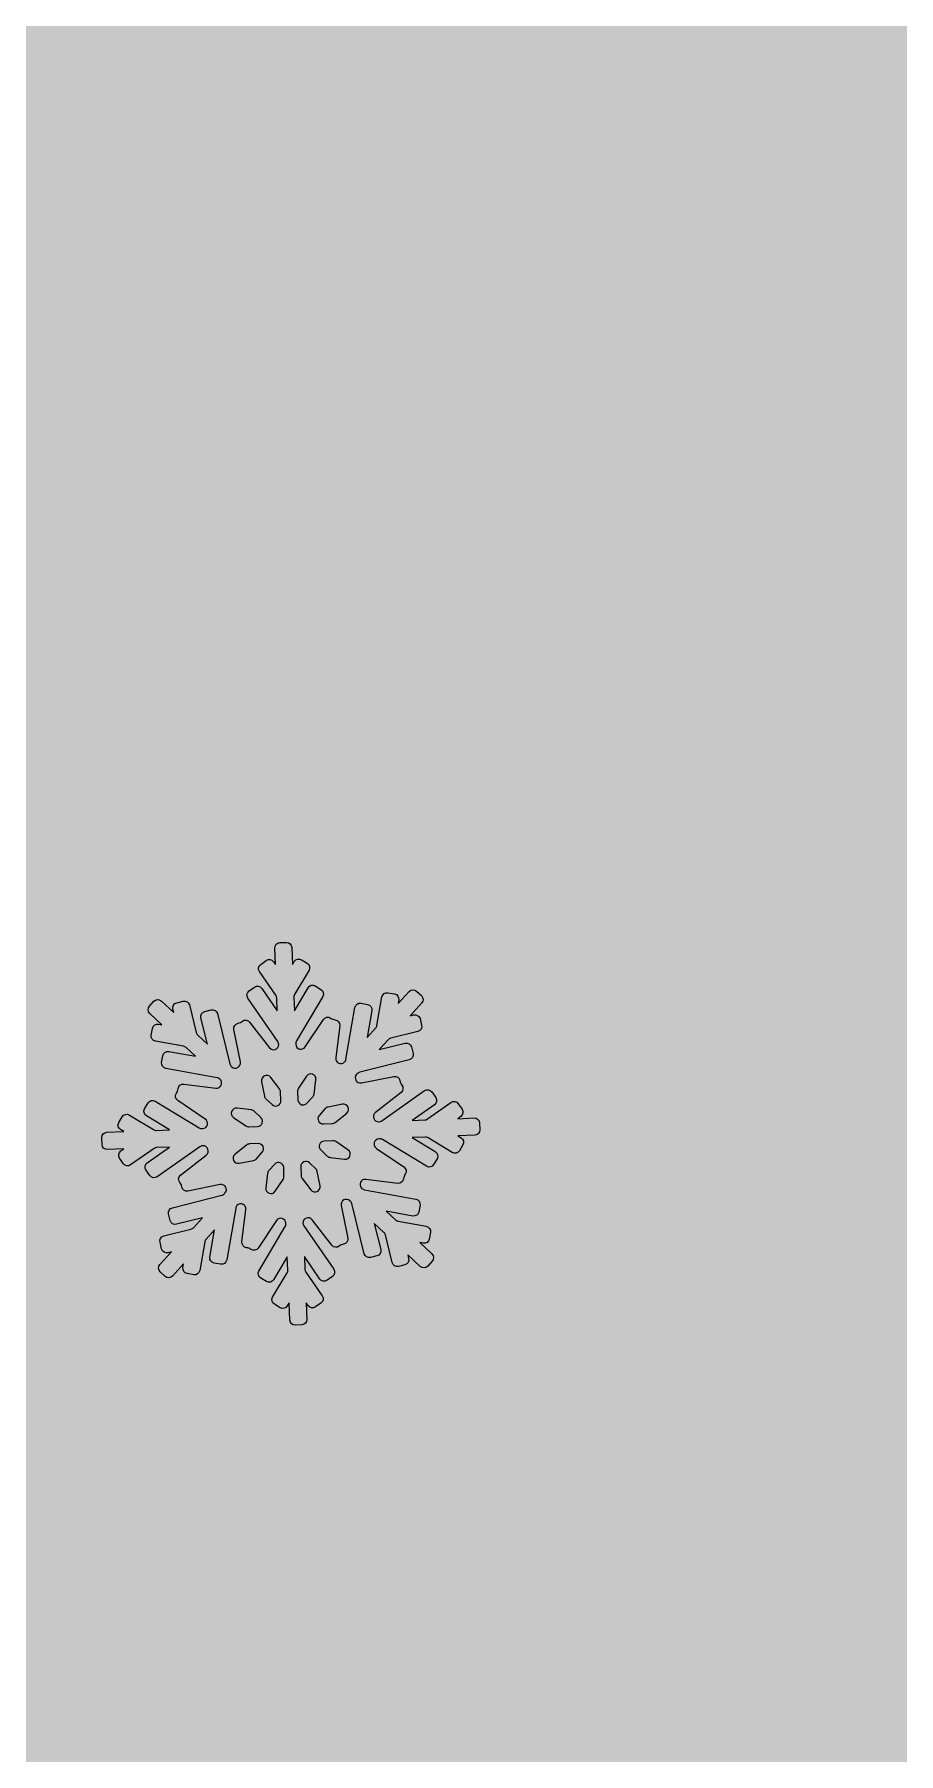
# Model space of a CAD drawing. Header units: millimetres. Extents: x 6 to 192, y -123 to -19.
# Drawn here: x 135.69 to 144.22, y -53.76 to -36.79 of the extents above; entities that cross this region are included whole.
import ezdxf

# ---------------------------------------------------------------- set-up
doc = ezdxf.new("R2010")
doc.units = ezdxf.units.MM
doc.header["$MEASUREMENT"] = 0
doc.layers.add('engraving', color=7, linetype='Continuous')
doc.layers.add('Layer 1', color=7, linetype='Continuous')

msp = doc.modelspace()

# ---------------------------------------------------------------- hatches: boundary and pattern name
at = {"layer": 'Layer 1'}
h = msp.add_hatch(color=2, dxfattribs=at)
h.dxf.hatch_style = 2
edge = h.paths.add_edge_path()
edge.add_spline(control_points=[(177.812, -93.85), (176.467, -94.657), (175.24, -95.279), (174.131, -95.716), (173.022, -96.154), (171.927, -96.439), (170.853, -96.573), (169.777, -96.709), (168.668, -96.691), (167.525, -96.523), (166.382, -96.356), (165.071, -96.069), (163.592, -95.665), (166.349, -92.372), (168.685, -88.49), (170.601, -84.018), (172.518, -79.547), (173.475, -74.992), (173.475, -70.352), (173.475, -65.108), (172.483, -60.184), (170.5, -55.578), (168.516, -50.974), (165.811, -46.956), (162.382, -43.527), (158.953, -40.098), (154.935, -37.393), (150.331, -35.409), (148.214, -34.498), (146.029, -33.798), (143.778, -33.306), (143.229, -31.368), (141.514, -29.909), (139.444, -29.751), (140.949, -28.636), (141.929, -26.852), (141.929, -24.835), (141.929, -21.455), (139.189, -18.715), (135.808, -18.715), (132.428, -18.715), (129.688, -21.455), (129.688, -24.835), (129.688, -26.852), (130.667, -28.636), (132.172, -29.751), (130.144, -29.906), (128.457, -31.31), (127.874, -33.19), (125.431, -33.686), (123.067, -34.425), (120.782, -35.409), (116.177, -37.393), (112.159, -40.098), (108.731, -43.527), (105.302, -46.956), (102.595, -50.974), (100.612, -55.578), (98.628, -60.184), (97.637, -65.108), (97.637, -70.352), (97.637, -75.395), (98.527, -80.102), (100.31, -84.472), (102.09, -88.843), (104.596, -92.74), (107.823, -96.17), (106.209, -97.516), (104.747, -98.809), (103.436, -100.053), (102.125, -101.298), (100.998, -102.39), (100.058, -103.33), (99.115, -104.272), (98.174, -105.347), (97.234, -106.557), (97.234, -106.557), (116.799, -116.844), (116.799, -116.844), (116.865, -116.844), (117.605, -116.322), (119.017, -115.28), (120.429, -114.237), (122.108, -113.095), (124.059, -111.851), (126.009, -110.607), (128.026, -109.464), (130.111, -108.423), (132.193, -107.38), (134.009, -106.86), (135.556, -106.86), (136.699, -106.86), (137.876, -107.044), (139.086, -107.414), (140.296, -107.783), (141.523, -108.237), (142.767, -108.776), (144.01, -109.313), (145.271, -109.901), (146.548, -110.541), (147.825, -111.178), (149.104, -111.767), (150.381, -112.306), (152.196, -113.112), (154.045, -113.884), (155.927, -114.625), (157.81, -115.364), (159.725, -115.986), (161.676, -116.491), (163.626, -116.995), (165.625, -117.331), (167.677, -117.499), (169.727, -117.666), (171.827, -117.583), (173.979, -117.247), (176.869, -116.776), (179.426, -116.07), (181.644, -115.129), (183.863, -114.187), (185.744, -113.247), (187.292, -112.306), (189.039, -111.162), (190.585, -109.951), (191.93, -108.674), (191.93, -108.674), (177.812, -93.85), (177.812, -93.85)], knot_values=[0, 0, 0, 0, 1, 1, 1, 2, 2, 2, 3, 3, 3, 4, 4, 4, 5, 5, 5, 6, 6, 6, 7, 7, 7, 8, 8, 8, 9, 9, 9, 10, 10, 10, 11, 11, 11, 12, 12, 12, 13, 13, 13, 14, 14, 14, 15, 15, 15, 16, 16, 16, 17, 17, 17, 18, 18, 18, 19, 19, 19, 20, 20, 20, 21, 21, 21, 22, 22, 22, 23, 23, 23, 24, 24, 24, 25, 25, 25, 26, 26, 26, 27, 27, 27, 28, 28, 28, 29, 29, 29, 30, 30, 30, 31, 31, 31, 32, 32, 32, 33, 33, 33, 34, 34, 34, 35, 35, 35, 36, 36, 36, 37, 37, 37, 38, 38, 38, 39, 39, 39, 40, 40, 40, 41, 41, 41, 42, 42, 42, 42], degree=3, periodic=1)
edge = h.paths.add_edge_path()
edge.add_spline(control_points=[(132.001, -24.835), (132.001, -22.736), (133.709, -21.028), (135.808, -21.028), (137.908, -21.028), (139.616, -22.736), (139.616, -24.835), (139.616, -26.935), (137.908, -28.643), (135.808, -28.643), (133.709, -28.643), (132.001, -26.935), (132.001, -24.835)], knot_values=[0, 0, 0, 0, 1, 1, 1, 2, 2, 2, 3, 3, 3, 4, 4, 4, 4], degree=3, periodic=1)
edge = h.paths.add_edge_path()
edge.add_spline(control_points=[(150.532, -76.504), (149.691, -78.455), (148.566, -80.152), (147.154, -81.597), (145.742, -83.044), (144.061, -84.186), (142.111, -85.026), (140.16, -85.867), (138.078, -86.286), (135.859, -86.286), (133.64, -86.286), (131.556, -85.867), (129.607, -85.026), (127.655, -84.186), (125.958, -83.044), (124.513, -81.597), (123.067, -80.152), (121.924, -78.455), (121.085, -76.504), (120.243, -74.555), (119.824, -72.47), (119.824, -70.252), (119.824, -68.033), (120.243, -65.95), (121.085, -63.999), (121.924, -62.05), (123.067, -60.369), (124.513, -58.957), (125.958, -57.545), (127.655, -56.42), (129.607, -55.578), (131.556, -54.738), (133.64, -54.318), (135.859, -54.318), (138.078, -54.318), (140.16, -54.738), (142.111, -55.578), (144.061, -56.42), (145.742, -57.545), (147.154, -58.957), (148.566, -60.369), (149.691, -62.05), (150.532, -63.999), (151.372, -65.95), (151.793, -68.033), (151.793, -70.252), (151.793, -72.47), (151.372, -74.555), (150.532, -76.504)], knot_values=[0, 0, 0, 0, 1, 1, 1, 2, 2, 2, 3, 3, 3, 4, 4, 4, 5, 5, 5, 6, 6, 6, 7, 7, 7, 8, 8, 8, 9, 9, 9, 10, 10, 10, 11, 11, 11, 12, 12, 12, 13, 13, 13, 14, 14, 14, 15, 15, 15, 16, 16, 16, 16], degree=3, periodic=1)

# ---------------------------------------------------------------- linework, layer by layer
at = {"layer": 'engraving', "lineweight": 0}
for points, knots in [([(140.086, -47.536), (140.085, -47.507), (140.061, -47.485), (140.033, -47.486), (140.033, -47.486), (139.87, -47.493), (139.87, -47.493), (139.87, -47.493), (139.9, -47.471), (139.9, -47.471), (139.923, -47.455), (139.928, -47.424), (139.912, -47.4), (139.912, -47.4), (139.874, -47.346), (139.874, -47.346), (139.858, -47.322), (139.826, -47.316), (139.803, -47.333), (139.803, -47.333), (139.571, -47.496), (139.571, -47.496), (139.563, -47.502), (139.554, -47.505), (139.544, -47.505), (139.544, -47.505), (139.419, -47.51), (139.419, -47.51), (139.419, -47.51), (139.639, -47.355), (139.639, -47.355), (139.662, -47.339), (139.668, -47.307), (139.652, -47.284), (139.652, -47.284), (139.614, -47.229), (139.614, -47.229), (139.597, -47.206), (139.565, -47.2), (139.542, -47.216), (139.542, -47.216), (139.121, -47.514), (139.121, -47.514), (139.113, -47.519), (139.103, -47.523), (139.094, -47.523), (139.094, -47.523), (139.091, -47.523), (139.091, -47.523), (139.041, -47.525), (139.018, -47.462), (139.057, -47.432), (139.057, -47.432), (139.31, -47.233), (139.31, -47.233), (139.332, -47.215), (139.336, -47.183), (139.319, -47.161), (139.319, -47.161), (139.311, -47.151), (139.311, -47.151), (139.306, -47.144), (139.302, -47.137), (139.301, -47.129), (139.301, -47.129), (139.298, -47.116), (139.298, -47.116), (139.293, -47.089), (139.266, -47.07), (139.238, -47.076), (139.238, -47.076), (138.919, -47.14), (138.919, -47.14), (138.871, -47.149), (138.838, -47.091), (138.871, -47.055), (138.871, -47.055), (138.877, -47.049), (138.877, -47.049), (138.884, -47.042), (138.892, -47.036), (138.902, -47.034), (138.902, -47.034), (139.391, -46.911), (139.391, -46.911), (139.418, -46.904), (139.435, -46.877), (139.428, -46.849), (139.428, -46.849), (139.412, -46.784), (139.412, -46.784), (139.405, -46.757), (139.377, -46.74), (139.35, -46.747), (139.35, -46.747), (139.094, -46.811), (139.094, -46.811), (139.094, -46.811), (139.182, -46.714), (139.182, -46.714), (139.189, -46.707), (139.198, -46.702), (139.208, -46.699), (139.208, -46.699), (139.475, -46.632), (139.475, -46.632), (139.503, -46.625), (139.52, -46.597), (139.513, -46.57), (139.513, -46.57), (139.497, -46.505), (139.497, -46.505), (139.49, -46.477), (139.462, -46.461), (139.434, -46.467), (139.434, -46.467), (139.399, -46.476), (139.399, -46.476), (139.399, -46.476), (139.514, -46.35), (139.514, -46.35), (139.533, -46.33), (139.532, -46.298), (139.511, -46.278), (139.511, -46.278), (139.463, -46.233), (139.463, -46.233), (139.442, -46.214), (139.409, -46.215), (139.39, -46.236), (139.39, -46.236), (139.28, -46.356), (139.28, -46.356), (139.28, -46.356), (139.287, -46.32), (139.287, -46.32), (139.291, -46.292), (139.273, -46.266), (139.245, -46.261), (139.245, -46.261), (139.18, -46.249), (139.18, -46.249), (139.152, -46.244), (139.126, -46.263), (139.121, -46.291), (139.121, -46.291), (139.072, -46.573), (139.072, -46.573), (139.07, -46.582), (139.065, -46.591), (139.059, -46.599), (139.059, -46.599), (138.975, -46.691), (138.975, -46.691), (138.975, -46.691), (139.021, -46.424), (139.021, -46.424), (139.026, -46.396), (139.008, -46.37), (138.98, -46.365), (138.98, -46.365), (138.915, -46.353), (138.915, -46.353), (138.887, -46.348), (138.86, -46.367), (138.855, -46.395), (138.855, -46.395), (138.766, -46.907), (138.766, -46.907), (138.764, -46.917), (138.76, -46.926), (138.753, -46.933), (138.753, -46.933), (138.753, -46.933), (138.753, -46.933), (138.72, -46.97), (138.659, -46.942), (138.665, -46.893), (138.665, -46.893), (138.704, -46.573), (138.704, -46.573), (138.707, -46.545), (138.687, -46.52), (138.659, -46.516), (138.659, -46.516), (138.647, -46.515), (138.647, -46.515), (138.639, -46.514), (138.631, -46.511), (138.625, -46.506), (138.625, -46.506), (138.614, -46.499), (138.614, -46.499), (138.591, -46.483), (138.559, -46.49), (138.543, -46.513), (138.543, -46.513), (138.364, -46.784), (138.364, -46.784), (138.337, -46.826), (138.272, -46.808), (138.27, -46.758), (138.27, -46.758), (138.27, -46.752), (138.27, -46.752), (138.269, -46.742), (138.272, -46.733), (138.277, -46.724), (138.277, -46.724), (138.536, -46.287), (138.536, -46.287), (138.551, -46.262), (138.543, -46.231), (138.519, -46.217), (138.519, -46.217), (138.462, -46.182), (138.462, -46.182), (138.438, -46.167), (138.406, -46.175), (138.392, -46.2), (138.392, -46.2), (138.257, -46.427), (138.257, -46.427), (138.257, -46.427), (138.251, -46.296), (138.251, -46.296), (138.251, -46.287), (138.253, -46.277), (138.258, -46.268), (138.258, -46.268), (138.401, -46.028), (138.401, -46.028), (138.415, -46.004), (138.407, -45.973), (138.383, -45.958), (138.383, -45.958), (138.327, -45.924), (138.327, -45.924), (138.302, -45.909), (138.271, -45.917), (138.256, -45.941), (138.256, -45.941), (138.238, -45.972), (138.238, -45.972), (138.238, -45.972), (138.231, -45.802), (138.231, -45.802), (138.23, -45.773), (138.206, -45.751), (138.178, -45.752), (138.178, -45.752), (138.112, -45.755), (138.112, -45.755), (138.084, -45.756), (138.062, -45.78), (138.063, -45.808), (138.063, -45.808), (138.07, -45.972), (138.07, -45.972), (138.07, -45.972), (138.05, -45.943), (138.05, -45.943), (138.033, -45.92), (138.001, -45.914), (137.978, -45.931), (137.978, -45.931), (137.924, -45.969), (137.924, -45.969), (137.901, -45.985), (137.895, -46.017), (137.911, -46.04), (137.911, -46.04), (138.074, -46.275), (138.074, -46.275), (138.079, -46.283), (138.083, -46.293), (138.083, -46.302), (138.083, -46.302), (138.088, -46.428), (138.088, -46.428), (138.088, -46.428), (137.935, -46.207), (137.935, -46.207), (137.919, -46.183), (137.887, -46.178), (137.864, -46.194), (137.864, -46.194), (137.809, -46.232), (137.809, -46.232), (137.787, -46.249), (137.781, -46.28), (137.797, -46.303), (137.797, -46.303), (138.092, -46.731), (138.092, -46.731), (138.098, -46.739), (138.101, -46.748), (138.101, -46.758), (138.101, -46.758), (138.102, -46.759), (138.102, -46.759), (138.104, -46.809), (138.04, -46.832), (138.01, -46.792), (138.01, -46.792), (137.815, -46.54), (137.815, -46.54), (137.798, -46.517), (137.765, -46.513), (137.743, -46.531), (137.743, -46.531), (137.733, -46.538), (137.733, -46.538), (137.727, -46.543), (137.72, -46.547), (137.712, -46.548), (137.712, -46.548), (137.7, -46.551), (137.7, -46.551), (137.672, -46.556), (137.654, -46.583), (137.659, -46.611), (137.659, -46.611), (137.723, -46.933), (137.723, -46.933), (137.732, -46.981), (137.674, -47.014), (137.638, -46.98), (137.638, -46.98), (137.634, -46.977), (137.634, -46.977), (137.627, -46.97), (137.622, -46.962), (137.62, -46.952), (137.62, -46.952), (137.497, -46.456), (137.497, -46.456), (137.49, -46.429), (137.462, -46.412), (137.435, -46.419), (137.435, -46.419), (137.371, -46.435), (137.371, -46.435), (137.344, -46.442), (137.327, -46.469), (137.334, -46.497), (137.334, -46.497), (137.398, -46.756), (137.398, -46.756), (137.398, -46.756), (137.303, -46.667), (137.303, -46.667), (137.296, -46.66), (137.291, -46.652), (137.288, -46.642), (137.288, -46.642), (137.221, -46.37), (137.221, -46.37), (137.214, -46.342), (137.186, -46.326), (137.159, -46.333), (137.159, -46.333), (137.095, -46.349), (137.095, -46.349), (137.067, -46.355), (137.051, -46.383), (137.058, -46.411), (137.058, -46.411), (137.066, -46.446), (137.066, -46.446), (137.066, -46.446), (136.943, -46.331), (136.943, -46.331), (136.922, -46.311), (136.889, -46.313), (136.87, -46.334), (136.87, -46.334), (136.826, -46.383), (136.826, -46.383), (136.807, -46.403), (136.808, -46.435), (136.828, -46.455), (136.828, -46.455), (136.949, -46.567), (136.949, -46.567), (136.949, -46.567), (136.914, -46.561), (136.914, -46.561), (136.886, -46.556), (136.859, -46.574), (136.854, -46.602), (136.854, -46.602), (136.842, -46.668), (136.842, -46.668), (136.838, -46.696), (136.856, -46.723), (136.884, -46.728), (136.884, -46.728), (137.162, -46.778), (137.162, -46.778), (137.172, -46.78), (137.181, -46.784), (137.188, -46.791), (137.188, -46.791), (137.28, -46.877), (137.28, -46.877), (137.28, -46.877), (137.017, -46.83), (137.017, -46.83), (136.989, -46.825), (136.962, -46.843), (136.957, -46.871), (136.957, -46.871), (136.946, -46.937), (136.946, -46.937), (136.941, -46.965), (136.96, -46.991), (136.987, -46.996), (136.987, -46.996), (137.494, -47.088), (137.494, -47.088), (137.503, -47.09), (137.512, -47.094), (137.52, -47.101), (137.52, -47.101), (137.522, -47.103), (137.522, -47.103), (137.558, -47.137), (137.53, -47.198), (137.481, -47.191), (137.481, -47.191), (137.165, -47.151), (137.165, -47.151), (137.137, -47.148), (137.111, -47.168), (137.108, -47.196), (137.108, -47.196), (137.106, -47.209), (137.106, -47.209), (137.105, -47.217), (137.102, -47.224), (137.098, -47.231), (137.098, -47.231), (137.091, -47.242), (137.091, -47.242), (137.075, -47.265), (137.082, -47.297), (137.105, -47.313), (137.105, -47.313), (137.377, -47.497), (137.377, -47.497), (137.418, -47.525), (137.399, -47.589), (137.35, -47.591), (137.35, -47.591), (137.343, -47.591), (137.343, -47.591), (137.333, -47.591), (137.323, -47.589), (137.315, -47.583), (137.315, -47.583), (136.883, -47.32), (136.883, -47.32), (136.858, -47.305), (136.826, -47.313), (136.812, -47.338), (136.812, -47.338), (136.778, -47.395), (136.778, -47.395), (136.764, -47.419), (136.771, -47.45), (136.795, -47.465), (136.795, -47.465), (137.022, -47.603), (137.022, -47.603), (137.022, -47.603), (136.893, -47.608), (136.893, -47.608), (136.883, -47.609), (136.873, -47.606), (136.864, -47.601), (136.864, -47.601), (136.628, -47.457), (136.628, -47.457), (136.603, -47.442), (136.571, -47.45), (136.557, -47.474), (136.557, -47.474), (136.523, -47.531), (136.523, -47.531), (136.509, -47.556), (136.516, -47.587), (136.54, -47.601), (136.54, -47.601), (136.572, -47.621), (136.572, -47.621), (136.572, -47.621), (136.404, -47.627), (136.404, -47.627), (136.375, -47.628), (136.353, -47.652), (136.354, -47.681), (136.354, -47.681), (136.357, -47.747), (136.357, -47.747), (136.358, -47.776), (136.382, -47.798), (136.41, -47.797), (136.41, -47.797), (136.573, -47.79), (136.573, -47.79), (136.573, -47.79), (136.543, -47.812), (136.543, -47.812), (136.52, -47.828), (136.515, -47.86), (136.531, -47.883), (136.531, -47.883), (136.569, -47.938), (136.569, -47.938), (136.585, -47.961), (136.617, -47.967), (136.64, -47.95), (136.64, -47.95), (136.871, -47.787), (136.871, -47.787), (136.88, -47.781), (136.889, -47.778), (136.899, -47.778), (136.899, -47.778), (137.024, -47.773), (137.024, -47.773), (137.024, -47.773), (136.804, -47.928), (136.804, -47.928), (136.781, -47.944), (136.775, -47.976), (136.791, -47.999), (136.791, -47.999), (136.829, -48.054), (136.829, -48.054), (136.845, -48.078), (136.878, -48.083), (136.901, -48.067), (136.901, -48.067), (137.322, -47.77), (137.322, -47.77), (137.33, -47.764), (137.34, -47.761), (137.349, -47.76), (137.349, -47.76), (137.352, -47.76), (137.352, -47.76), (137.401, -47.758), (137.425, -47.821), (137.386, -47.852), (137.386, -47.852), (137.133, -48.05), (137.133, -48.05), (137.111, -48.068), (137.107, -48.1), (137.124, -48.122), (137.124, -48.122), (137.132, -48.132), (137.132, -48.132), (137.137, -48.139), (137.14, -48.146), (137.142, -48.154), (137.142, -48.154), (137.145, -48.167), (137.145, -48.167), (137.15, -48.195), (137.177, -48.213), (137.205, -48.207), (137.205, -48.207), (137.524, -48.144), (137.524, -48.144), (137.572, -48.134), (137.605, -48.192), (137.571, -48.228), (137.571, -48.228), (137.566, -48.234), (137.566, -48.234), (137.559, -48.242), (137.551, -48.247), (137.541, -48.249), (137.541, -48.249), (137.052, -48.372), (137.052, -48.372), (137.025, -48.379), (137.008, -48.407), (137.015, -48.434), (137.015, -48.434), (137.031, -48.499), (137.031, -48.499), (137.038, -48.527), (137.065, -48.543), (137.093, -48.536), (137.093, -48.536), (137.349, -48.472), (137.349, -48.472), (137.349, -48.472), (137.261, -48.569), (137.261, -48.569), (137.254, -48.576), (137.245, -48.582), (137.235, -48.584), (137.235, -48.584), (136.967, -48.651), (136.967, -48.651), (136.94, -48.658), (136.923, -48.686), (136.93, -48.713), (136.93, -48.713), (136.946, -48.778), (136.946, -48.778), (136.953, -48.806), (136.981, -48.823), (137.009, -48.816), (137.009, -48.816), (137.044, -48.807), (137.044, -48.807), (137.044, -48.807), (136.929, -48.933), (136.929, -48.933), (136.91, -48.953), (136.911, -48.985), (136.932, -49.005), (136.932, -49.005), (136.98, -49.05), (136.98, -49.05), (137.001, -49.07), (137.034, -49.068), (137.053, -49.047), (137.053, -49.047), (137.163, -48.927), (137.163, -48.927), (137.163, -48.927), (137.156, -48.963), (137.156, -48.963), (137.152, -48.991), (137.17, -49.017), (137.198, -49.022), (137.198, -49.022), (137.263, -49.034), (137.263, -49.034), (137.291, -49.039), (137.317, -49.02), (137.322, -48.992), (137.322, -48.992), (137.371, -48.71), (137.371, -48.71), (137.373, -48.701), (137.377, -48.692), (137.384, -48.684), (137.384, -48.684), (137.468, -48.592), (137.468, -48.592), (137.468, -48.592), (137.422, -48.859), (137.422, -48.859), (137.417, -48.887), (137.435, -48.913), (137.463, -48.918), (137.463, -48.918), (137.528, -48.93), (137.528, -48.93), (137.556, -48.935), (137.583, -48.916), (137.588, -48.888), (137.588, -48.888), (137.677, -48.376), (137.677, -48.376), (137.678, -48.366), (137.683, -48.357), (137.689, -48.35), (137.689, -48.35), (137.689, -48.35), (137.689, -48.35), (137.723, -48.313), (137.784, -48.341), (137.778, -48.391), (137.778, -48.391), (137.739, -48.71), (137.739, -48.71), (137.736, -48.738), (137.756, -48.763), (137.784, -48.767), (137.784, -48.767), (137.796, -48.769), (137.796, -48.769), (137.804, -48.77), (137.812, -48.772), (137.818, -48.777), (137.818, -48.777), (137.829, -48.784), (137.829, -48.784), (137.852, -48.8), (137.884, -48.794), (137.9, -48.77), (137.9, -48.77), (138.079, -48.499), (138.079, -48.499), (138.106, -48.457), (138.171, -48.475), (138.173, -48.525), (138.173, -48.525), (138.173, -48.531), (138.173, -48.531), (138.174, -48.541), (138.171, -48.551), (138.166, -48.559), (138.166, -48.559), (137.907, -48.997), (137.907, -48.997), (137.892, -49.021), (137.9, -49.052), (137.924, -49.067), (137.924, -49.067), (137.981, -49.101), (137.981, -49.101), (138.005, -49.116), (138.037, -49.108), (138.051, -49.083), (138.051, -49.083), (138.186, -48.856), (138.186, -48.856), (138.186, -48.856), (138.192, -48.987), (138.192, -48.987), (138.192, -48.997), (138.19, -49.006), (138.185, -49.015), (138.185, -49.015), (138.042, -49.255), (138.042, -49.255), (138.028, -49.279), (138.036, -49.31), (138.06, -49.325), (138.06, -49.325), (138.116, -49.359), (138.116, -49.359), (138.141, -49.374), (138.172, -49.366), (138.187, -49.342), (138.187, -49.342), (138.205, -49.312), (138.205, -49.312), (138.205, -49.312), (138.212, -49.481), (138.212, -49.481), (138.213, -49.51), (138.237, -49.532), (138.265, -49.531), (138.265, -49.531), (138.331, -49.528), (138.331, -49.528), (138.359, -49.527), (138.381, -49.503), (138.38, -49.475), (138.38, -49.475), (138.373, -49.311), (138.373, -49.311), (138.373, -49.311), (138.393, -49.34), (138.393, -49.34), (138.409, -49.363), (138.442, -49.369), (138.465, -49.352), (138.465, -49.352), (138.519, -49.314), (138.519, -49.314), (138.542, -49.298), (138.548, -49.266), (138.532, -49.243), (138.532, -49.243), (138.369, -49.008), (138.369, -49.008), (138.363, -49), (138.36, -48.991), (138.36, -48.981), (138.36, -48.981), (138.355, -48.855), (138.355, -48.855), (138.355, -48.855), (138.508, -49.076), (138.508, -49.076), (138.524, -49.1), (138.556, -49.105), (138.579, -49.089), (138.579, -49.089), (138.633, -49.051), (138.633, -49.051), (138.656, -49.035), (138.662, -49.003), (138.646, -48.98), (138.646, -48.98), (138.351, -48.552), (138.351, -48.552), (138.345, -48.544), (138.342, -48.535), (138.341, -48.525), (138.341, -48.525), (138.341, -48.524), (138.341, -48.524), (138.339, -48.474), (138.403, -48.451), (138.433, -48.491), (138.433, -48.491), (138.628, -48.743), (138.628, -48.743), (138.645, -48.766), (138.678, -48.77), (138.7, -48.752), (138.7, -48.752), (138.71, -48.745), (138.71, -48.745), (138.716, -48.74), (138.723, -48.736), (138.731, -48.735), (138.731, -48.735), (138.743, -48.732), (138.743, -48.732), (138.771, -48.727), (138.789, -48.7), (138.783, -48.672), (138.783, -48.672), (138.72, -48.35), (138.72, -48.35), (138.71, -48.302), (138.769, -48.269), (138.805, -48.303), (138.805, -48.303), (138.809, -48.306), (138.809, -48.306), (138.816, -48.313), (138.821, -48.321), (138.823, -48.331), (138.823, -48.331), (138.946, -48.827), (138.946, -48.827), (138.953, -48.854), (138.981, -48.871), (139.008, -48.864), (139.008, -48.864), (139.072, -48.848), (139.072, -48.848), (139.099, -48.841), (139.116, -48.814), (139.109, -48.786), (139.109, -48.786), (139.045, -48.527), (139.045, -48.527), (139.045, -48.527), (139.14, -48.616), (139.14, -48.616), (139.147, -48.623), (139.152, -48.631), (139.155, -48.641), (139.155, -48.641), (139.222, -48.913), (139.222, -48.913), (139.229, -48.941), (139.257, -48.957), (139.284, -48.951), (139.284, -48.951), (139.348, -48.935), (139.348, -48.935), (139.376, -48.928), (139.392, -48.9), (139.385, -48.872), (139.385, -48.872), (139.377, -48.837), (139.377, -48.837), (139.377, -48.837), (139.5, -48.952), (139.5, -48.952), (139.521, -48.972), (139.553, -48.971), (139.573, -48.95), (139.573, -48.95), (139.617, -48.901), (139.617, -48.901), (139.636, -48.88), (139.635, -48.848), (139.615, -48.829), (139.615, -48.829), (139.494, -48.716), (139.494, -48.716), (139.494, -48.716), (139.529, -48.722), (139.529, -48.722), (139.557, -48.727), (139.584, -48.709), (139.589, -48.681), (139.589, -48.681), (139.6, -48.615), (139.6, -48.615), (139.605, -48.587), (139.587, -48.56), (139.559, -48.555), (139.559, -48.555), (139.281, -48.505), (139.281, -48.505), (139.271, -48.503), (139.262, -48.499), (139.255, -48.492), (139.255, -48.492), (139.163, -48.406), (139.163, -48.406), (139.163, -48.406), (139.426, -48.454), (139.426, -48.454), (139.454, -48.459), (139.481, -48.44), (139.486, -48.412), (139.486, -48.412), (139.497, -48.346), (139.497, -48.346), (139.502, -48.318), (139.483, -48.292), (139.456, -48.287), (139.456, -48.287), (138.949, -48.195), (138.949, -48.195), (138.939, -48.193), (138.93, -48.189), (138.923, -48.182), (138.923, -48.182), (138.921, -48.18), (138.921, -48.18), (138.885, -48.146), (138.913, -48.085), (138.962, -48.092), (138.962, -48.092), (139.278, -48.132), (139.278, -48.132), (139.306, -48.135), (139.332, -48.115), (139.335, -48.087), (139.335, -48.087), (139.337, -48.074), (139.337, -48.074), (139.338, -48.066), (139.341, -48.059), (139.345, -48.052), (139.345, -48.052), (139.352, -48.041), (139.352, -48.041), (139.368, -48.018), (139.361, -47.986), (139.338, -47.97), (139.338, -47.97), (139.066, -47.786), (139.066, -47.786), (139.025, -47.758), (139.044, -47.694), (139.093, -47.693), (139.093, -47.693), (139.099, -47.692), (139.099, -47.692), (139.11, -47.692), (139.12, -47.695), (139.128, -47.7), (139.128, -47.7), (139.56, -47.963), (139.56, -47.963), (139.585, -47.978), (139.616, -47.97), (139.631, -47.945), (139.631, -47.945), (139.665, -47.888), (139.665, -47.888), (139.679, -47.864), (139.672, -47.833), (139.648, -47.818), (139.648, -47.818), (139.42, -47.68), (139.42, -47.68), (139.42, -47.68), (139.55, -47.675), (139.55, -47.675), (139.56, -47.674), (139.57, -47.677), (139.579, -47.682), (139.579, -47.682), (139.815, -47.827), (139.815, -47.827), (139.84, -47.841), (139.872, -47.833), (139.886, -47.809), (139.886, -47.809), (139.92, -47.752), (139.92, -47.752), (139.934, -47.727), (139.927, -47.696), (139.903, -47.682), (139.903, -47.682), (139.871, -47.662), (139.871, -47.662), (139.871, -47.662), (140.039, -47.656), (140.039, -47.656), (140.068, -47.655), (140.09, -47.631), (140.089, -47.603), (140.089, -47.603), (140.086, -47.536), (140.086, -47.536)], [0, 0, 0, 0, 1, 1, 1, 2, 2, 2, 3, 3, 3, 4, 4, 4, 5, 5, 5, 6, 6, 6, 7, 7, 7, 8, 8, 8, 9, 9, 9, 10, 10, 10, 11, 11, 11, 12, 12, 12, 13, 13, 13, 14, 14, 14, 15, 15, 15, 16, 16, 16, 17, 17, 17, 18, 18, 18, 19, 19, 19, 20, 20, 20, 21, 21, 21, 22, 22, 22, 23, 23, 23, 24, 24, 24, 25, 25, 25, 26, 26, 26, 27, 27, 27, 28, 28, 28, 29, 29, 29, 30, 30, 30, 31, 31, 31, 32, 32, 32, 33, 33, 33, 34, 34, 34, 35, 35, 35, 36, 36, 36, 37, 37, 37, 38, 38, 38, 39, 39, 39, 40, 40, 40, 41, 41, 41, 42, 42, 42, 43, 43, 43, 44, 44, 44, 45, 45, 45, 46, 46, 46, 47, 47, 47, 48, 48, 48, 49, 49, 49, 50, 50, 50, 51, 51, 51, 52, 52, 52, 53, 53, 53, 54, 54, 54, 55, 55, 55, 56, 56, 56, 57, 57, 57, 58, 58, 58, 59, 59, 59, 60, 60, 60, 61, 61, 61, 62, 62, 62, 63, 63, 63, 64, 64, 64, 65, 65, 65, 66, 66, 66, 67, 67, 67, 68, 68, 68, 69, 69, 69, 70, 70, 70, 71, 71, 71, 72, 72, 72, 73, 73, 73, 74, 74, 74, 75, 75, 75, 76, 76, 76, 77, 77, 77, 78, 78, 78, 79, 79, 79, 80, 80, 80, 81, 81, 81, 82, 82, 82, 83, 83, 83, 84, 84, 84, 85, 85, 85, 86, 86, 86, 87, 87, 87, 88, 88, 88, 89, 89, 89, 90, 90, 90, 91, 91, 91, 92, 92, 92, 93, 93, 93, 94, 94, 94, 95, 95, 95, 96, 96, 96, 97, 97, 97, 98, 98, 98, 99, 99, 99, 100, 100, 100, 101, 101, 101, 102, 102, 102, 103, 103, 103, 104, 104, 104, 105, 105, 105, 106, 106, 106, 107, 107, 107, 108, 108, 108, 109, 109, 109, 110, 110, 110, 111, 111, 111, 112, 112, 112, 113, 113, 113, 114, 114, 114, 115, 115, 115, 116, 116, 116, 117, 117, 117, 118, 118, 118, 119, 119, 119, 120, 120, 120, 121, 121, 121, 122, 122, 122, 123, 123, 123, 124, 124, 124, 125, 125, 125, 126, 126, 126, 127, 127, 127, 128, 128, 128, 129, 129, 129, 130, 130, 130, 131, 131, 131, 132, 132, 132, 133, 133, 133, 134, 134, 134, 135, 135, 135, 136, 136, 136, 137, 137, 137, 138, 138, 138, 139, 139, 139, 140, 140, 140, 141, 141, 141, 142, 142, 142, 143, 143, 143, 144, 144, 144, 145, 145, 145, 146, 146, 146, 147, 147, 147, 148, 148, 148, 149, 149, 149, 150, 150, 150, 151, 151, 151, 152, 152, 152, 153, 153, 153, 154, 154, 154, 155, 155, 155, 156, 156, 156, 157, 157, 157, 158, 158, 158, 159, 159, 159, 160, 160, 160, 161, 161, 161, 162, 162, 162, 163, 163, 163, 164, 164, 164, 165, 165, 165, 166, 166, 166, 167, 167, 167, 168, 168, 168, 169, 169, 169, 170, 170, 170, 171, 171, 171, 172, 172, 172, 173, 173, 173, 174, 174, 174, 175, 175, 175, 176, 176, 176, 177, 177, 177, 178, 178, 178, 179, 179, 179, 180, 180, 180, 181, 181, 181, 182, 182, 182, 183, 183, 183, 184, 184, 184, 185, 185, 185, 186, 186, 186, 187, 187, 187, 188, 188, 188, 189, 189, 189, 190, 190, 190, 191, 191, 191, 192, 192, 192, 193, 193, 193, 194, 194, 194, 195, 195, 195, 196, 196, 196, 197, 197, 197, 198, 198, 198, 199, 199, 199, 200, 200, 200, 201, 201, 201, 202, 202, 202, 203, 203, 203, 204, 204, 204, 205, 205, 205, 206, 206, 206, 207, 207, 207, 208, 208, 208, 209, 209, 209, 210, 210, 210, 211, 211, 211, 212, 212, 212, 213, 213, 213, 214, 214, 214, 215, 215, 215, 216, 216, 216, 217, 217, 217, 218, 218, 218, 219, 219, 219, 220, 220, 220, 221, 221, 221, 222, 222, 222, 223, 223, 223, 224, 224, 224, 225, 225, 225, 226, 226, 226, 227, 227, 227, 228, 228, 228, 229, 229, 229, 230, 230, 230, 231, 231, 231, 232, 232, 232, 233, 233, 233, 234, 234, 234, 235, 235, 235, 236, 236, 236, 237, 237, 237, 238, 238, 238, 239, 239, 239, 240, 240, 240, 241, 241, 241, 242, 242, 242, 243, 243, 243, 244, 244, 244, 245, 245, 245, 246, 246, 246, 247, 247, 247, 248, 248, 248, 249, 249, 249, 250, 250, 250, 251, 251, 251, 252, 252, 252, 253, 253, 253, 254, 254, 254, 255, 255, 255, 256, 256, 256, 257, 257, 257, 258, 258, 258, 259, 259, 259, 260, 260, 260, 261, 261, 261, 262, 262, 262, 263, 263, 263, 264, 264, 264, 265, 265, 265, 266, 266, 266, 267, 267, 267, 268, 268, 268, 269, 269, 269, 270, 270, 270, 271, 271, 271, 272, 272, 272, 273, 273, 273, 274, 274, 274, 275, 275, 275, 276, 276, 276, 277, 277, 277, 278, 278, 278, 279, 279, 279, 280, 280, 280, 281, 281, 281, 282, 282, 282, 283, 283, 283, 284, 284, 284, 285, 285, 285, 286, 286, 286, 287, 287, 287, 288, 288, 288, 289, 289, 289, 290, 290, 290, 291, 291, 291, 292, 292, 292, 293, 293, 293, 294, 294, 294, 295, 295, 295, 296, 296, 296, 297, 297, 297, 298, 298, 298, 299, 299, 299, 300, 300, 300, 301, 301, 301, 302, 302, 302, 303, 303, 303, 304, 304, 304, 305, 305, 305, 306, 306, 306, 307, 307, 307, 308, 308, 308, 309, 309, 309, 310, 310, 310, 311, 311, 311, 312, 312, 312, 313, 313, 313, 314, 314, 314, 315, 315, 315, 316, 316, 316, 317, 317, 317, 318, 318, 318, 319, 319, 319, 320, 320, 320, 321, 321, 321, 322, 322, 322, 323, 323, 323, 324, 324, 324, 325, 325, 325, 326, 326, 326, 327, 327, 327, 328, 328, 328, 329, 329, 329, 330, 330, 330, 331, 331, 331, 332, 332, 332, 333, 333, 333, 334, 334, 334, 335, 335, 335, 336, 336, 336, 336]), ([(138.024, -47.087), (138.024, -47.087), (138.11, -47.199), (138.11, -47.199), (138.116, -47.207), (138.12, -47.217), (138.12, -47.228), (138.12, -47.228), (138.124, -47.315), (138.124, -47.315), (138.126, -47.36), (138.071, -47.386), (138.038, -47.354), (138.038, -47.354), (137.976, -47.296), (137.976, -47.296), (137.968, -47.289), (137.963, -47.279), (137.961, -47.269), (137.961, -47.269), (137.933, -47.128), (137.933, -47.128), (137.923, -47.075), (137.991, -47.044), (138.024, -47.087)], [0, 0, 0, 0, 1, 1, 1, 2, 2, 2, 3, 3, 3, 4, 4, 4, 5, 5, 5, 6, 6, 6, 7, 7, 7, 8, 8, 8, 8]), ([(138.292, -47.309), (138.292, -47.309), (138.289, -47.222), (138.289, -47.222), (138.288, -47.211), (138.291, -47.201), (138.297, -47.192), (138.297, -47.192), (138.375, -47.073), (138.375, -47.073), (138.405, -47.028), (138.475, -47.054), (138.469, -47.108), (138.469, -47.108), (138.452, -47.25), (138.452, -47.25), (138.45, -47.261), (138.446, -47.27), (138.439, -47.278), (138.439, -47.278), (138.381, -47.341), (138.381, -47.341), (138.35, -47.375), (138.294, -47.354), (138.292, -47.309)], [0, 0, 0, 0, 1, 1, 1, 2, 2, 2, 3, 3, 3, 4, 4, 4, 5, 5, 5, 6, 6, 6, 7, 7, 7, 8, 8, 8, 8]), ([(138.503, -47.458), (138.503, -47.458), (138.562, -47.394), (138.562, -47.394), (138.569, -47.386), (138.579, -47.38), (138.59, -47.378), (138.59, -47.378), (138.731, -47.35), (138.731, -47.35), (138.784, -47.339), (138.815, -47.407), (138.772, -47.441), (138.772, -47.441), (138.659, -47.53), (138.659, -47.53), (138.65, -47.537), (138.64, -47.54), (138.629, -47.541), (138.629, -47.541), (138.543, -47.544), (138.543, -47.544), (138.497, -47.546), (138.472, -47.492), (138.503, -47.458)], [0, 0, 0, 0, 1, 1, 1, 2, 2, 2, 3, 3, 3, 4, 4, 4, 5, 5, 5, 6, 6, 6, 7, 7, 7, 8, 8, 8, 8]), ([(137.777, -47.564), (137.777, -47.564), (137.656, -47.482), (137.656, -47.482), (137.612, -47.452), (137.638, -47.382), (137.692, -47.389), (137.692, -47.389), (137.833, -47.407), (137.833, -47.407), (137.844, -47.408), (137.854, -47.413), (137.861, -47.42), (137.861, -47.42), (137.926, -47.481), (137.926, -47.481), (137.959, -47.512), (137.938, -47.568), (137.893, -47.569), (137.893, -47.569), (137.808, -47.573), (137.808, -47.573), (137.797, -47.573), (137.786, -47.57), (137.777, -47.564)], [0, 0, 0, 0, 1, 1, 1, 2, 2, 2, 3, 3, 3, 4, 4, 4, 5, 5, 5, 6, 6, 6, 7, 7, 7, 8, 8, 8, 8]), ([(137.94, -47.825), (137.94, -47.825), (137.881, -47.889), (137.881, -47.889), (137.874, -47.897), (137.864, -47.903), (137.853, -47.905), (137.853, -47.905), (137.712, -47.933), (137.712, -47.933), (137.659, -47.944), (137.628, -47.876), (137.671, -47.843), (137.671, -47.843), (137.784, -47.753), (137.784, -47.753), (137.793, -47.746), (137.803, -47.743), (137.814, -47.742), (137.814, -47.742), (137.9, -47.739), (137.9, -47.739), (137.946, -47.737), (137.971, -47.791), (137.94, -47.825)], [0, 0, 0, 0, 1, 1, 1, 2, 2, 2, 3, 3, 3, 4, 4, 4, 5, 5, 5, 6, 6, 6, 7, 7, 7, 8, 8, 8, 8]), ([(138.666, -47.719), (138.666, -47.719), (138.786, -47.801), (138.786, -47.801), (138.831, -47.831), (138.805, -47.901), (138.751, -47.894), (138.751, -47.894), (138.61, -47.876), (138.61, -47.876), (138.599, -47.875), (138.589, -47.87), (138.581, -47.863), (138.581, -47.863), (138.517, -47.802), (138.517, -47.802), (138.484, -47.771), (138.505, -47.715), (138.55, -47.714), (138.55, -47.714), (138.635, -47.71), (138.635, -47.71), (138.646, -47.71), (138.657, -47.713), (138.666, -47.719)], [0, 0, 0, 0, 1, 1, 1, 2, 2, 2, 3, 3, 3, 4, 4, 4, 5, 5, 5, 6, 6, 6, 7, 7, 7, 8, 8, 8, 8]), ([(138.151, -47.975), (138.151, -47.975), (138.154, -48.061), (138.154, -48.061), (138.155, -48.072), (138.152, -48.083), (138.146, -48.092), (138.146, -48.092), (138.068, -48.21), (138.068, -48.21), (138.038, -48.255), (137.968, -48.229), (137.974, -48.175), (137.974, -48.175), (137.991, -48.033), (137.991, -48.033), (137.993, -48.023), (137.997, -48.013), (138.004, -48.005), (138.004, -48.005), (138.062, -47.942), (138.062, -47.942), (138.092, -47.908), (138.149, -47.929), (138.151, -47.975)], [0, 0, 0, 0, 1, 1, 1, 2, 2, 2, 3, 3, 3, 4, 4, 4, 5, 5, 5, 6, 6, 6, 7, 7, 7, 8, 8, 8, 8]), ([(138.419, -48.196), (138.419, -48.196), (138.333, -48.084), (138.333, -48.084), (138.327, -48.076), (138.323, -48.066), (138.322, -48.055), (138.322, -48.055), (138.319, -47.968), (138.319, -47.968), (138.317, -47.923), (138.372, -47.898), (138.405, -47.929), (138.405, -47.929), (138.467, -47.987), (138.467, -47.987), (138.475, -47.994), (138.48, -48.004), (138.482, -48.014), (138.482, -48.014), (138.51, -48.155), (138.51, -48.155), (138.52, -48.208), (138.452, -48.239), (138.419, -48.196)], [0, 0, 0, 0, 1, 1, 1, 2, 2, 2, 3, 3, 3, 4, 4, 4, 5, 5, 5, 6, 6, 6, 7, 7, 7, 8, 8, 8, 8])]:
    msp.add_open_spline(points, degree=3, knots=knots, dxfattribs=at)
at = {"layer": 'Layer 1', "lineweight": 0}
msp.add_open_spline([(177.812, -93.85), (176.467, -94.657), (175.24, -95.279), (174.131, -95.716), (173.022, -96.154), (171.927, -96.439), (170.853, -96.573), (169.777, -96.709), (168.668, -96.691), (167.525, -96.523), (166.382, -96.356), (165.071, -96.069), (163.592, -95.665), (166.349, -92.372), (168.685, -88.49), (170.601, -84.018), (172.518, -79.547), (173.475, -74.992), (173.475, -70.352), (173.475, -65.108), (172.483, -60.184), (170.5, -55.578), (168.516, -50.974), (165.811, -46.956), (162.382, -43.527), (158.953, -40.098), (154.935, -37.393), (150.331, -35.409), (148.214, -34.498), (146.029, -33.798), (143.778, -33.306), (143.229, -31.368), (141.514, -29.909), (139.444, -29.751), (140.949, -28.636), (141.929, -26.852), (141.929, -24.835), (141.929, -21.455), (139.189, -18.715), (135.808, -18.715), (132.428, -18.715), (129.688, -21.455), (129.688, -24.835), (129.688, -26.852), (130.667, -28.636), (132.172, -29.751), (130.144, -29.906), (128.457, -31.31), (127.874, -33.19), (125.431, -33.686), (123.067, -34.425), (120.782, -35.409), (116.177, -37.393), (112.159, -40.098), (108.731, -43.527), (105.302, -46.956), (102.595, -50.974), (100.612, -55.578), (98.628, -60.184), (97.637, -65.108), (97.637, -70.352), (97.637, -75.395), (98.527, -80.102), (100.31, -84.472), (102.09, -88.843), (104.596, -92.74), (107.823, -96.17), (106.209, -97.516), (104.747, -98.809), (103.436, -100.053), (102.125, -101.298), (100.998, -102.39), (100.058, -103.33), (99.115, -104.272), (98.174, -105.347), (97.234, -106.557), (97.234, -106.557), (116.799, -116.844), (116.799, -116.844), (116.865, -116.844), (117.605, -116.322), (119.017, -115.28), (120.429, -114.237), (122.108, -113.095), (124.059, -111.851), (126.009, -110.607), (128.026, -109.464), (130.111, -108.423), (132.193, -107.38), (134.009, -106.86), (135.556, -106.86), (136.699, -106.86), (137.876, -107.044), (139.086, -107.414), (140.296, -107.783), (141.523, -108.237), (142.767, -108.776), (144.01, -109.313), (145.271, -109.901), (146.548, -110.541), (147.825, -111.178), (149.104, -111.767), (150.381, -112.306), (152.196, -113.112), (154.045, -113.884), (155.927, -114.625), (157.81, -115.364), (159.725, -115.986), (161.676, -116.491), (163.626, -116.995), (165.625, -117.331), (167.677, -117.499), (169.727, -117.666), (171.827, -117.583), (173.979, -117.247), (176.869, -116.776), (179.426, -116.07), (181.644, -115.129), (183.863, -114.187), (185.744, -113.247), (187.292, -112.306), (189.039, -111.162), (190.585, -109.951), (191.93, -108.674), (191.93, -108.674), (177.812, -93.85), (177.812, -93.85)], degree=3, knots=[0, 0, 0, 0, 1, 1, 1, 2, 2, 2, 3, 3, 3, 4, 4, 4, 5, 5, 5, 6, 6, 6, 7, 7, 7, 8, 8, 8, 9, 9, 9, 10, 10, 10, 11, 11, 11, 12, 12, 12, 13, 13, 13, 14, 14, 14, 15, 15, 15, 16, 16, 16, 17, 17, 17, 18, 18, 18, 19, 19, 19, 20, 20, 20, 21, 21, 21, 22, 22, 22, 23, 23, 23, 24, 24, 24, 25, 25, 25, 26, 26, 26, 27, 27, 27, 28, 28, 28, 29, 29, 29, 30, 30, 30, 31, 31, 31, 32, 32, 32, 33, 33, 33, 34, 34, 34, 35, 35, 35, 36, 36, 36, 37, 37, 37, 38, 38, 38, 39, 39, 39, 40, 40, 40, 41, 41, 41, 42, 42, 42, 42], dxfattribs=at)

doc.saveas('drawing.dxf')
